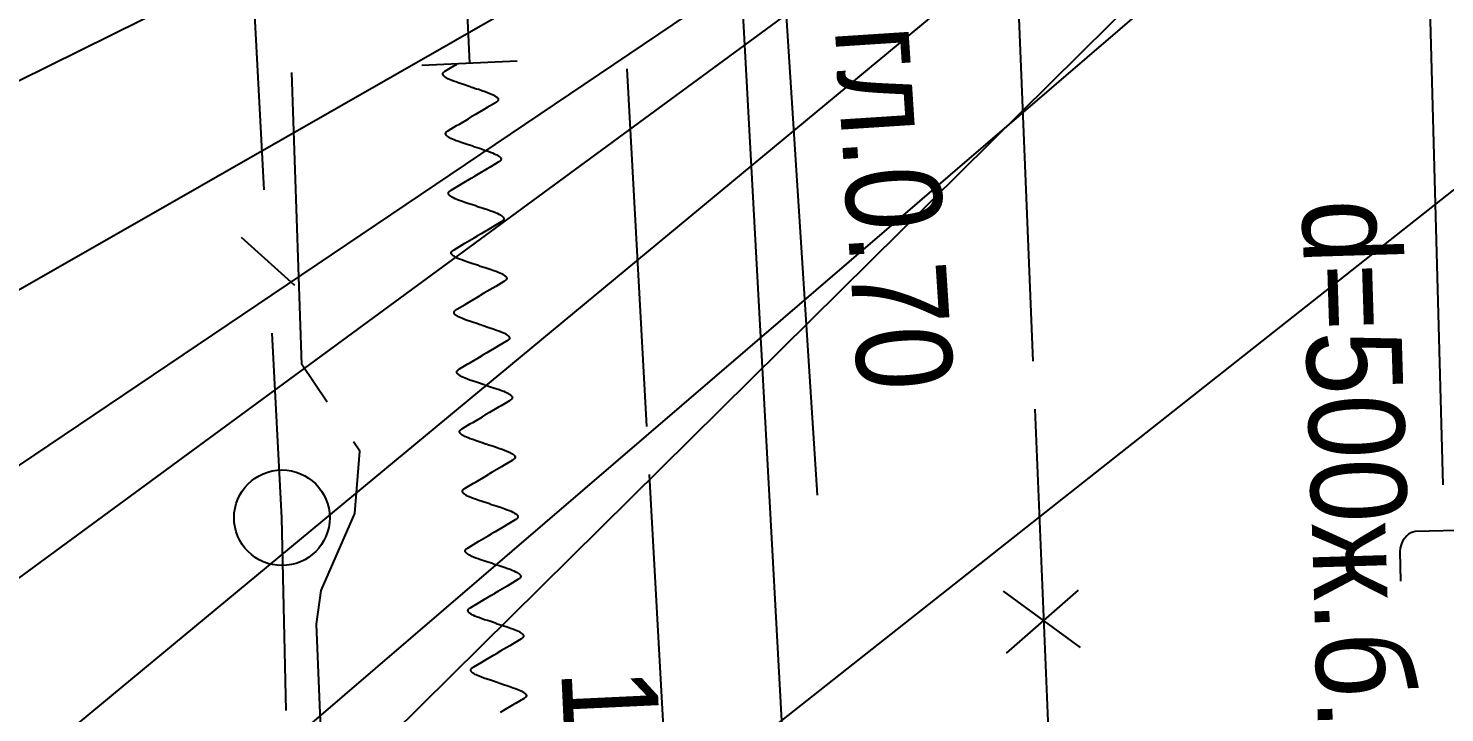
# Model space of a CAD drawing. Header units: metres. Extents: x -3947 to -3704, y 4976 to 6609.
# Drawn here: x -3897.66 to -3882.86, y 6439.3 to 6446.45 of the extents above; entities that cross this region are included whole.
import ezdxf
from ezdxf.enums import TextEntityAlignment as Align

# ---------------------------------------------------------------- set-up
doc = ezdxf.new("R2010")
doc.units = ezdxf.units.M
doc.header["$MEASUREMENT"] = 0
for name, color, linetype, lineweight in [('Водопровод', 7, 'Continuous', 25), ('Водосток', 7, 'Continuous', 25), ('Газопровод', 7, 'Continuous', 25), ('Кабели', 7, 'Continuous', 25), ('Кабель защиты', 7, 'Continuous', 25), ('Кабель связи', 7, 'Continuous', 25), ('Кабель электрический', 7, 'Continuous', 25)]:
    doc.layers.add(name, color=color, linetype=linetype, lineweight=lineweight)
doc.styles.add('Style-RUSSIAN_1251', font='RUSSIAN_1251.shx')
doc.styles.add('Style-RUSSIAN_1251 I 0.00000', font='RUSSIAN_1251.shx')

msp = doc.modelspace()

# ---------------------------------------------------------------- linework, layer by layer
at = {"layer": 'Водопровод', "linetype": 'Continuous'}
msp.add_line((-3890.864, 6458.864), (-3889.323, 6430.656), dxfattribs=at)
at = {"layer": 'Водосток', "linetype": 'Continuous'}
msp.add_line((-3883.351, 6459.306), (-3882.879, 6441.679), dxfattribs=at)
at = {"layer": 'Водосток', "linetype": 'Continuous', "flags": 128}
msp.add_lwpolyline([(-3882.392, 6440.702), (-3882.399, 6440.98), (-3882.402, 6441.018), (-3882.41, 6441.048), (-3882.423, 6441.089), (-3882.442, 6441.125), (-3882.463, 6441.152), (-3882.494, 6441.177), (-3882.526, 6441.196), (-3882.554, 6441.203), (-3882.582, 6441.206), (-3883.167, 6441.191), (-3883.192, 6441.186), (-3883.212, 6441.178), (-3883.237, 6441.164), (-3883.255, 6441.147), (-3883.277, 6441.124), (-3883.297, 6441.098), (-3883.31, 6441.065), (-3883.325, 6441.019), (-3883.328, 6440.982), (-3883.32, 6440.673)], dxfattribs=at)
at = {"layer": 'Газопровод', "linetype": 'Continuous', "flags": 128}
for points in [[(-3877.4, 6455.98), (-3898.094, 6445.742), (-3906.579, 6445.482)], [(-3877.57, 6455.405), (-3897.792, 6438.653), (-3906.278, 6438.405)], [(-3877.28, 6455.48), (-3897.629, 6435.343), (-3905.533, 6435.113)], [(-3877.86, 6455.33), (-3898.44, 6440.212), (-3906.387, 6439.98)], [(-3879.891, 6453.938), (-3898.529, 6443.28), (-3906.351, 6443.28)], [(-3879.891, 6453.938), (-3898.383, 6441.468), (-3906.291, 6441.468)], [(-3879.689, 6447.198), (-3897.076, 6433.462), (-3904.898, 6433.462)]]:
    msp.add_lwpolyline(points, dxfattribs=at)
at = {"layer": 'Кабели', "linetype": 'Continuous'}
for p, q in [((-3887.31, 6446.561), (-3887.163, 6442.972)), ((-3887.143, 6442.472), (-3886.995, 6438.884)), ((-3886.664, 6439.98), (-3887.472, 6440.57)), ((-3886.691, 6440.58), (-3887.443, 6439.92))]:
    msp.add_line(p, q, dxfattribs=at)
at = {"layer": 'Кабель защиты', "linetype": 'Continuous'}
msp.add_line((-3893.552, 6446.068), (-3892.554, 6446.114), dxfattribs=at)
at = {"layer": 'Кабель защиты', "linetype": 'Continuous', "flags": 128}
for points in [[(-3893.226, 6449.784), (-3893.053, 6446.091)], [(-3893.041, 6445.842), (-3893.056, 6445.847), (-3893.105, 6445.862), (-3893.127, 6445.869), (-3893.159, 6445.88), (-3893.195, 6445.893), (-3893.22, 6445.902), (-3893.243, 6445.911), (-3893.261, 6445.918), (-3893.278, 6445.926), (-3893.288, 6445.932), (-3893.297, 6445.936), (-3893.304, 6445.941), (-3893.307, 6445.943), (-3893.31, 6445.945), (-3893.315, 6445.949), (-3893.318, 6445.952), (-3893.321, 6445.954), (-3893.323, 6445.957), (-3893.325, 6445.96), (-3893.327, 6445.963), (-3893.329, 6445.965), (-3893.329, 6445.966), (-3893.33, 6445.968), (-3893.331, 6445.969), (-3893.331, 6445.971), (-3893.331, 6445.973), (-3893.332, 6445.975), (-3893.332, 6445.977), (-3893.332, 6445.977), (-3893.332, 6445.979), (-3893.331, 6445.98), (-3893.331, 6445.981), (-3893.331, 6445.982), (-3893.33, 6445.983), (-3893.33, 6445.985), (-3893.329, 6445.987), (-3893.328, 6445.988), (-3893.327, 6445.989), (-3893.326, 6445.99), (-3893.325, 6445.992), (-3893.324, 6445.993), (-3893.323, 6445.994), (-3893.321, 6445.996), (-3893.319, 6445.998), (-3893.316, 6446), (-3893.312, 6446.002), (-3893.309, 6446.005), (-3893.302, 6446.009), (-3893.216, 6446.06), (-3893.188, 6446.077), (-3893.173, 6446.085)], [(-3893.041, 6445.842), (-3893.027, 6445.838), (-3892.978, 6445.822), (-3892.956, 6445.816), (-3892.924, 6445.805), (-3892.887, 6445.792), (-3892.863, 6445.783), (-3892.839, 6445.774), (-3892.822, 6445.767), (-3892.805, 6445.759), (-3892.795, 6445.753), (-3892.786, 6445.748), (-3892.779, 6445.744), (-3892.776, 6445.742), (-3892.773, 6445.739), (-3892.768, 6445.735), (-3892.764, 6445.733), (-3892.762, 6445.73), (-3892.76, 6445.728), (-3892.758, 6445.725), (-3892.755, 6445.722), (-3892.754, 6445.72), (-3892.753, 6445.719), (-3892.753, 6445.717), (-3892.752, 6445.715), (-3892.752, 6445.714), (-3892.751, 6445.712), (-3892.751, 6445.71), (-3892.751, 6445.708), (-3892.751, 6445.708), (-3892.751, 6445.706), (-3892.751, 6445.705), (-3892.752, 6445.704), (-3892.752, 6445.703), (-3892.753, 6445.701), (-3892.753, 6445.7), (-3892.754, 6445.698), (-3892.755, 6445.697), (-3892.756, 6445.696), (-3892.757, 6445.695), (-3892.758, 6445.693), (-3892.759, 6445.692), (-3892.76, 6445.691), (-3892.762, 6445.689), (-3892.764, 6445.687), (-3892.767, 6445.685), (-3892.77, 6445.682), (-3892.774, 6445.68), (-3892.781, 6445.676), (-3892.866, 6445.625), (-3892.895, 6445.608), (-3892.99, 6445.553), (-3893.027, 6445.531)], [(-3893.012, 6445.219), (-3893.027, 6445.224), (-3893.075, 6445.239), (-3893.097, 6445.246), (-3893.13, 6445.257), (-3893.166, 6445.269), (-3893.191, 6445.278), (-3893.214, 6445.287), (-3893.231, 6445.295), (-3893.248, 6445.303), (-3893.259, 6445.308), (-3893.267, 6445.313), (-3893.275, 6445.318), (-3893.278, 6445.32), (-3893.281, 6445.322), (-3893.286, 6445.326), (-3893.289, 6445.329), (-3893.291, 6445.331), (-3893.294, 6445.334), (-3893.296, 6445.336), (-3893.298, 6445.339), (-3893.299, 6445.342), (-3893.3, 6445.343), (-3893.301, 6445.345), (-3893.301, 6445.346), (-3893.302, 6445.347), (-3893.302, 6445.349), (-3893.302, 6445.351), (-3893.302, 6445.353), (-3893.302, 6445.354), (-3893.302, 6445.355), (-3893.302, 6445.356), (-3893.302, 6445.357), (-3893.301, 6445.359), (-3893.301, 6445.36), (-3893.3, 6445.362), (-3893.299, 6445.364), (-3893.298, 6445.365), (-3893.298, 6445.366), (-3893.297, 6445.367), (-3893.296, 6445.368), (-3893.295, 6445.37), (-3893.294, 6445.371), (-3893.291, 6445.373), (-3893.29, 6445.374), (-3893.287, 6445.377), (-3893.283, 6445.379), (-3893.279, 6445.381), (-3893.272, 6445.386), (-3893.187, 6445.437), (-3893.158, 6445.453), (-3893.064, 6445.509), (-3893.027, 6445.531)], [(-3893.012, 6445.219), (-3892.998, 6445.215), (-3892.949, 6445.199), (-3892.927, 6445.192), (-3892.894, 6445.181), (-3892.858, 6445.169), (-3892.834, 6445.16), (-3892.81, 6445.151), (-3892.793, 6445.143), (-3892.776, 6445.135), (-3892.765, 6445.13), (-3892.757, 6445.125), (-3892.75, 6445.12), (-3892.746, 6445.118), (-3892.743, 6445.116), (-3892.738, 6445.112), (-3892.735, 6445.109), (-3892.733, 6445.107), (-3892.73, 6445.105), (-3892.728, 6445.102), (-3892.726, 6445.099), (-3892.725, 6445.097), (-3892.724, 6445.095), (-3892.723, 6445.094), (-3892.723, 6445.092), (-3892.722, 6445.091), (-3892.722, 6445.089), (-3892.722, 6445.087), (-3892.722, 6445.085), (-3892.722, 6445.084), (-3892.722, 6445.083), (-3892.722, 6445.082), (-3892.722, 6445.081), (-3892.723, 6445.08), (-3892.723, 6445.078), (-3892.724, 6445.077), (-3892.725, 6445.075), (-3892.726, 6445.073), (-3892.726, 6445.072), (-3892.727, 6445.071), (-3892.728, 6445.07), (-3892.729, 6445.069), (-3892.73, 6445.068), (-3892.733, 6445.065), (-3892.735, 6445.064), (-3892.737, 6445.062), (-3892.741, 6445.059), (-3892.745, 6445.057), (-3892.752, 6445.053), (-3892.837, 6445.001), (-3892.866, 6444.985), (-3892.96, 6444.929), (-3892.997, 6444.907)], [(-3892.983, 6444.596), (-3892.997, 6444.6), (-3893.046, 6444.616), (-3893.068, 6444.623), (-3893.101, 6444.633), (-3893.137, 6444.646), (-3893.161, 6444.655), (-3893.185, 6444.664), (-3893.202, 6444.671), (-3893.219, 6444.68), (-3893.229, 6444.685), (-3893.238, 6444.69), (-3893.245, 6444.694), (-3893.248, 6444.697), (-3893.251, 6444.699), (-3893.257, 6444.703), (-3893.26, 6444.706), (-3893.262, 6444.708), (-3893.264, 6444.71), (-3893.267, 6444.713), (-3893.269, 6444.716), (-3893.27, 6444.718), (-3893.271, 6444.72), (-3893.271, 6444.721), (-3893.272, 6444.723), (-3893.272, 6444.724), (-3893.273, 6444.726), (-3893.273, 6444.728), (-3893.273, 6444.73), (-3893.273, 6444.731), (-3893.273, 6444.732), (-3893.273, 6444.733), (-3893.272, 6444.734), (-3893.272, 6444.735), (-3893.272, 6444.737), (-3893.271, 6444.738), (-3893.27, 6444.74), (-3893.269, 6444.742), (-3893.268, 6444.742), (-3893.268, 6444.744), (-3893.266, 6444.745), (-3893.265, 6444.746), (-3893.264, 6444.747), (-3893.262, 6444.75), (-3893.26, 6444.751), (-3893.258, 6444.753), (-3893.254, 6444.756), (-3893.25, 6444.758), (-3893.243, 6444.762), (-3893.158, 6444.813), (-3893.129, 6444.83), (-3893.034, 6444.886), (-3892.997, 6444.907)], [(-3892.983, 6444.596), (-3892.968, 6444.591), (-3892.919, 6444.576), (-3892.898, 6444.569), (-3892.865, 6444.558), (-3892.829, 6444.546), (-3892.804, 6444.537), (-3892.781, 6444.527), (-3892.764, 6444.52), (-3892.747, 6444.512), (-3892.736, 6444.507), (-3892.728, 6444.502), (-3892.72, 6444.497), (-3892.717, 6444.495), (-3892.714, 6444.493), (-3892.709, 6444.489), (-3892.706, 6444.486), (-3892.703, 6444.484), (-3892.701, 6444.481), (-3892.699, 6444.479), (-3892.697, 6444.476), (-3892.695, 6444.473), (-3892.695, 6444.472), (-3892.694, 6444.47), (-3892.694, 6444.469), (-3892.693, 6444.468), (-3892.693, 6444.465), (-3892.692, 6444.464), (-3892.692, 6444.462), (-3892.692, 6444.461), (-3892.693, 6444.46), (-3892.693, 6444.459), (-3892.693, 6444.457), (-3892.693, 6444.456), (-3892.694, 6444.455), (-3892.695, 6444.453), (-3892.696, 6444.451), (-3892.696, 6444.45), (-3892.697, 6444.449), (-3892.698, 6444.448), (-3892.699, 6444.447), (-3892.7, 6444.445), (-3892.701, 6444.444), (-3892.703, 6444.442), (-3892.705, 6444.441), (-3892.708, 6444.438), (-3892.712, 6444.436), (-3892.715, 6444.433), (-3892.722, 6444.429), (-3892.808, 6444.378), (-3892.836, 6444.362), (-3892.931, 6444.306), (-3892.968, 6444.284)], [(-3892.953, 6443.972), (-3892.968, 6443.977), (-3893.017, 6443.992), (-3893.039, 6443.999), (-3893.071, 6444.01), (-3893.107, 6444.023), (-3893.132, 6444.032), (-3893.155, 6444.041), (-3893.173, 6444.048), (-3893.19, 6444.056), (-3893.2, 6444.062), (-3893.209, 6444.067), (-3893.216, 6444.071), (-3893.219, 6444.073), (-3893.222, 6444.075), (-3893.227, 6444.08), (-3893.23, 6444.082), (-3893.233, 6444.085), (-3893.235, 6444.087), (-3893.237, 6444.09), (-3893.239, 6444.093), (-3893.241, 6444.095), (-3893.241, 6444.096), (-3893.242, 6444.098), (-3893.243, 6444.099), (-3893.243, 6444.101), (-3893.243, 6444.103), (-3893.244, 6444.105), (-3893.244, 6444.107), (-3893.244, 6444.107), (-3893.244, 6444.109), (-3893.243, 6444.11), (-3893.243, 6444.111), (-3893.243, 6444.112), (-3893.242, 6444.113), (-3893.242, 6444.115), (-3893.241, 6444.117), (-3893.24, 6444.118), (-3893.239, 6444.119), (-3893.238, 6444.12), (-3893.237, 6444.122), (-3893.236, 6444.123), (-3893.235, 6444.124), (-3893.233, 6444.126), (-3893.231, 6444.128), (-3893.228, 6444.13), (-3893.224, 6444.133), (-3893.221, 6444.135), (-3893.214, 6444.139), (-3893.128, 6444.19), (-3893.1, 6444.207), (-3893.005, 6444.262), (-3892.968, 6444.284)], [(-3892.953, 6443.972), (-3892.939, 6443.968), (-3892.89, 6443.953), (-3892.868, 6443.946), (-3892.836, 6443.935), (-3892.799, 6443.922), (-3892.775, 6443.913), (-3892.751, 6443.904), (-3892.734, 6443.897), (-3892.717, 6443.889), (-3892.707, 6443.883), (-3892.698, 6443.878), (-3892.691, 6443.874), (-3892.688, 6443.872), (-3892.685, 6443.87), (-3892.68, 6443.865), (-3892.676, 6443.863), (-3892.674, 6443.86), (-3892.672, 6443.858), (-3892.67, 6443.855), (-3892.667, 6443.852), (-3892.666, 6443.85), (-3892.665, 6443.849), (-3892.665, 6443.847), (-3892.664, 6443.846), (-3892.664, 6443.844), (-3892.663, 6443.842), (-3892.663, 6443.84), (-3892.663, 6443.838), (-3892.663, 6443.838), (-3892.663, 6443.836), (-3892.663, 6443.835), (-3892.664, 6443.834), (-3892.664, 6443.833), (-3892.665, 6443.832), (-3892.665, 6443.83), (-3892.666, 6443.828), (-3892.667, 6443.827), (-3892.668, 6443.826), (-3892.669, 6443.825), (-3892.67, 6443.823), (-3892.671, 6443.822), (-3892.672, 6443.821), (-3892.674, 6443.819), (-3892.676, 6443.817), (-3892.679, 6443.815), (-3892.682, 6443.812), (-3892.686, 6443.81), (-3892.693, 6443.806), (-3892.778, 6443.755), (-3892.807, 6443.738), (-3892.902, 6443.683), (-3892.939, 6443.661)], [(-3892.924, 6443.349), (-3892.939, 6443.354), (-3892.987, 6443.369), (-3893.009, 6443.376), (-3893.042, 6443.387), (-3893.078, 6443.399), (-3893.103, 6443.408), (-3893.126, 6443.418), (-3893.143, 6443.425), (-3893.16, 6443.433), (-3893.171, 6443.438), (-3893.179, 6443.443), (-3893.187, 6443.448), (-3893.19, 6443.45), (-3893.193, 6443.452), (-3893.198, 6443.456), (-3893.201, 6443.459), (-3893.203, 6443.461), (-3893.206, 6443.464), (-3893.208, 6443.466), (-3893.21, 6443.469), (-3893.211, 6443.472), (-3893.212, 6443.473), (-3893.213, 6443.475), (-3893.213, 6443.476), (-3893.214, 6443.477), (-3893.214, 6443.48), (-3893.214, 6443.481), (-3893.214, 6443.483), (-3893.214, 6443.484), (-3893.214, 6443.485), (-3893.214, 6443.486), (-3893.214, 6443.487), (-3893.213, 6443.489), (-3893.213, 6443.49), (-3893.212, 6443.492), (-3893.211, 6443.494), (-3893.21, 6443.495), (-3893.21, 6443.496), (-3893.209, 6443.497), (-3893.208, 6443.498), (-3893.207, 6443.5), (-3893.206, 6443.501), (-3893.203, 6443.503), (-3893.202, 6443.504), (-3893.199, 6443.507), (-3893.195, 6443.509), (-3893.191, 6443.512), (-3893.184, 6443.516), (-3893.099, 6443.567), (-3893.07, 6443.583), (-3892.976, 6443.639), (-3892.939, 6443.661)], [(-3892.924, 6443.349), (-3892.91, 6443.345), (-3892.861, 6443.329), (-3892.839, 6443.322), (-3892.806, 6443.312), (-3892.77, 6443.299), (-3892.746, 6443.29), (-3892.722, 6443.281), (-3892.705, 6443.274), (-3892.688, 6443.265), (-3892.677, 6443.26), (-3892.669, 6443.255), (-3892.662, 6443.25), (-3892.658, 6443.248), (-3892.655, 6443.246), (-3892.65, 6443.242), (-3892.647, 6443.239), (-3892.645, 6443.237), (-3892.642, 6443.235), (-3892.64, 6443.232), (-3892.638, 6443.229), (-3892.637, 6443.227), (-3892.636, 6443.225), (-3892.635, 6443.224), (-3892.635, 6443.222), (-3892.634, 6443.221), (-3892.634, 6443.219), (-3892.634, 6443.217), (-3892.634, 6443.215), (-3892.634, 6443.214), (-3892.634, 6443.213), (-3892.634, 6443.212), (-3892.634, 6443.211), (-3892.635, 6443.21), (-3892.635, 6443.208), (-3892.636, 6443.207), (-3892.637, 6443.205), (-3892.638, 6443.203), (-3892.638, 6443.203), (-3892.639, 6443.201), (-3892.64, 6443.2), (-3892.641, 6443.199), (-3892.642, 6443.198), (-3892.645, 6443.195), (-3892.647, 6443.194), (-3892.649, 6443.192), (-3892.653, 6443.189), (-3892.657, 6443.187), (-3892.664, 6443.183), (-3892.749, 6443.132), (-3892.778, 6443.115), (-3892.872, 6443.059), (-3892.909, 6443.038)], [(-3892.895, 6442.726), (-3892.909, 6442.73), (-3892.958, 6442.746), (-3892.98, 6442.753), (-3893.013, 6442.764), (-3893.049, 6442.776), (-3893.073, 6442.785), (-3893.097, 6442.794), (-3893.114, 6442.802), (-3893.131, 6442.81), (-3893.141, 6442.815), (-3893.15, 6442.82), (-3893.157, 6442.825), (-3893.16, 6442.827), (-3893.163, 6442.829), (-3893.169, 6442.833), (-3893.172, 6442.836), (-3893.174, 6442.838), (-3893.176, 6442.84), (-3893.179, 6442.843), (-3893.181, 6442.846), (-3893.182, 6442.848), (-3893.183, 6442.85), (-3893.183, 6442.851), (-3893.184, 6442.853), (-3893.184, 6442.854), (-3893.185, 6442.856), (-3893.185, 6442.858), (-3893.185, 6442.86), (-3893.185, 6442.861), (-3893.185, 6442.862), (-3893.185, 6442.863), (-3893.184, 6442.864), (-3893.184, 6442.865), (-3893.184, 6442.867), (-3893.183, 6442.868), (-3893.182, 6442.87), (-3893.181, 6442.872), (-3893.18, 6442.873), (-3893.18, 6442.874), (-3893.178, 6442.875), (-3893.177, 6442.876), (-3893.176, 6442.877), (-3893.174, 6442.88), (-3893.172, 6442.881), (-3893.17, 6442.883), (-3893.166, 6442.886), (-3893.162, 6442.888), (-3893.155, 6442.892), (-3893.07, 6442.944), (-3893.041, 6442.96), (-3892.946, 6443.016), (-3892.909, 6443.038)], [(-3892.895, 6442.726), (-3892.88, 6442.721), (-3892.831, 6442.706), (-3892.81, 6442.699), (-3892.777, 6442.688), (-3892.741, 6442.676), (-3892.716, 6442.667), (-3892.693, 6442.658), (-3892.676, 6442.65), (-3892.659, 6442.642), (-3892.648, 6442.637), (-3892.64, 6442.632), (-3892.632, 6442.627), (-3892.629, 6442.625), (-3892.626, 6442.623), (-3892.621, 6442.619), (-3892.618, 6442.616), (-3892.615, 6442.614), (-3892.613, 6442.611), (-3892.611, 6442.609), (-3892.609, 6442.606), (-3892.607, 6442.603), (-3892.607, 6442.602), (-3892.606, 6442.6), (-3892.606, 6442.599), (-3892.605, 6442.598), (-3892.605, 6442.596), (-3892.604, 6442.594), (-3892.604, 6442.592), (-3892.604, 6442.591), (-3892.605, 6442.59), (-3892.605, 6442.589), (-3892.605, 6442.588), (-3892.605, 6442.586), (-3892.606, 6442.585), (-3892.607, 6442.583), (-3892.608, 6442.581), (-3892.608, 6442.58), (-3892.609, 6442.579), (-3892.61, 6442.578), (-3892.611, 6442.577), (-3892.612, 6442.575), (-3892.613, 6442.574), (-3892.615, 6442.572), (-3892.617, 6442.571), (-3892.62, 6442.568), (-3892.624, 6442.566), (-3892.627, 6442.564), (-3892.634, 6442.559), (-3892.72, 6442.508), (-3892.748, 6442.492), (-3892.843, 6442.436), (-3892.88, 6442.414)], [(-3892.865, 6442.103), (-3892.88, 6442.107), (-3892.929, 6442.123), (-3892.951, 6442.129), (-3892.983, 6442.14), (-3893.019, 6442.153), (-3893.044, 6442.162), (-3893.067, 6442.171), (-3893.085, 6442.178), (-3893.102, 6442.186), (-3893.112, 6442.192), (-3893.121, 6442.197), (-3893.128, 6442.201), (-3893.131, 6442.203), (-3893.134, 6442.206), (-3893.139, 6442.21), (-3893.142, 6442.212), (-3893.145, 6442.215), (-3893.147, 6442.217), (-3893.149, 6442.22), (-3893.151, 6442.223), (-3893.153, 6442.225), (-3893.153, 6442.226), (-3893.154, 6442.228), (-3893.155, 6442.23), (-3893.155, 6442.231), (-3893.155, 6442.233), (-3893.156, 6442.235), (-3893.156, 6442.237), (-3893.156, 6442.237), (-3893.156, 6442.239), (-3893.155, 6442.24), (-3893.155, 6442.241), (-3893.155, 6442.242), (-3893.154, 6442.244), (-3893.154, 6442.245), (-3893.153, 6442.247), (-3893.152, 6442.248), (-3893.151, 6442.249), (-3893.15, 6442.25), (-3893.149, 6442.252), (-3893.148, 6442.253), (-3893.147, 6442.254), (-3893.145, 6442.256), (-3893.143, 6442.258), (-3893.14, 6442.26), (-3893.136, 6442.263), (-3893.133, 6442.265), (-3893.126, 6442.269), (-3893.04, 6442.32), (-3893.012, 6442.337), (-3892.917, 6442.392), (-3892.88, 6442.414)], [(-3892.865, 6442.103), (-3892.851, 6442.098), (-3892.802, 6442.083), (-3892.78, 6442.076), (-3892.748, 6442.065), (-3892.711, 6442.052), (-3892.687, 6442.043), (-3892.663, 6442.034), (-3892.646, 6442.027), (-3892.629, 6442.019), (-3892.619, 6442.013), (-3892.61, 6442.009), (-3892.603, 6442.004), (-3892.6, 6442.002), (-3892.597, 6442), (-3892.592, 6441.996), (-3892.588, 6441.993), (-3892.586, 6441.991), (-3892.584, 6441.988), (-3892.582, 6441.985), (-3892.579, 6441.982), (-3892.578, 6441.98), (-3892.577, 6441.979), (-3892.577, 6441.977), (-3892.576, 6441.976), (-3892.576, 6441.974), (-3892.575, 6441.972), (-3892.575, 6441.97), (-3892.575, 6441.968), (-3892.575, 6441.968), (-3892.575, 6441.966), (-3892.575, 6441.965), (-3892.576, 6441.964), (-3892.576, 6441.963), (-3892.577, 6441.962), (-3892.577, 6441.96), (-3892.578, 6441.958), (-3892.579, 6441.957), (-3892.58, 6441.956), (-3892.581, 6441.955), (-3892.582, 6441.953), (-3892.583, 6441.952), (-3892.584, 6441.951), (-3892.586, 6441.949), (-3892.588, 6441.947), (-3892.591, 6441.945), (-3892.594, 6441.942), (-3892.598, 6441.94), (-3892.605, 6441.936), (-3892.69, 6441.885), (-3892.719, 6441.868), (-3892.814, 6441.813), (-3892.851, 6441.791)], [(-3892.836, 6441.479), (-3892.851, 6441.484), (-3892.899, 6441.499), (-3892.921, 6441.506), (-3892.954, 6441.517), (-3892.99, 6441.529), (-3893.015, 6441.538), (-3893.038, 6441.548), (-3893.055, 6441.555), (-3893.072, 6441.563), (-3893.083, 6441.568), (-3893.091, 6441.573), (-3893.099, 6441.578), (-3893.102, 6441.58), (-3893.105, 6441.582), (-3893.11, 6441.586), (-3893.113, 6441.589), (-3893.115, 6441.591), (-3893.118, 6441.594), (-3893.12, 6441.596), (-3893.122, 6441.6), (-3893.123, 6441.602), (-3893.124, 6441.603), (-3893.125, 6441.605), (-3893.125, 6441.606), (-3893.126, 6441.608), (-3893.126, 6441.61), (-3893.126, 6441.611), (-3893.126, 6441.613), (-3893.126, 6441.614), (-3893.126, 6441.615), (-3893.126, 6441.616), (-3893.126, 6441.618), (-3893.125, 6441.619), (-3893.125, 6441.62), (-3893.124, 6441.622), (-3893.123, 6441.624), (-3893.122, 6441.625), (-3893.122, 6441.626), (-3893.121, 6441.627), (-3893.12, 6441.629), (-3893.119, 6441.63), (-3893.118, 6441.631), (-3893.115, 6441.633), (-3893.114, 6441.634), (-3893.111, 6441.637), (-3893.107, 6441.639), (-3893.103, 6441.642), (-3893.096, 6441.646), (-3893.011, 6441.697), (-3892.982, 6441.713), (-3892.888, 6441.769), (-3892.851, 6441.791)], [(-3892.836, 6441.479), (-3892.822, 6441.475), (-3892.773, 6441.459), (-3892.751, 6441.452), (-3892.718, 6441.442), (-3892.682, 6441.429), (-3892.658, 6441.42), (-3892.634, 6441.411), (-3892.617, 6441.404), (-3892.6, 6441.395), (-3892.589, 6441.39), (-3892.581, 6441.385), (-3892.574, 6441.381), (-3892.57, 6441.379), (-3892.567, 6441.376), (-3892.562, 6441.372), (-3892.559, 6441.369), (-3892.557, 6441.367), (-3892.554, 6441.365), (-3892.552, 6441.362), (-3892.55, 6441.359), (-3892.549, 6441.357), (-3892.548, 6441.355), (-3892.547, 6441.354), (-3892.547, 6441.352), (-3892.546, 6441.351), (-3892.546, 6441.349), (-3892.546, 6441.347), (-3892.546, 6441.345), (-3892.546, 6441.344), (-3892.546, 6441.343), (-3892.546, 6441.342), (-3892.546, 6441.341), (-3892.547, 6441.34), (-3892.547, 6441.338), (-3892.548, 6441.337), (-3892.549, 6441.335), (-3892.55, 6441.334), (-3892.55, 6441.333), (-3892.551, 6441.331), (-3892.552, 6441.33), (-3892.553, 6441.329), (-3892.554, 6441.328), (-3892.557, 6441.326), (-3892.559, 6441.324), (-3892.561, 6441.322), (-3892.565, 6441.319), (-3892.569, 6441.317), (-3892.576, 6441.313), (-3892.661, 6441.262), (-3892.69, 6441.245), (-3892.784, 6441.189), (-3892.821, 6441.168)], [(-3892.807, 6440.856), (-3892.821, 6440.861), (-3892.87, 6440.876), (-3892.892, 6440.883), (-3892.925, 6440.894), (-3892.961, 6440.906), (-3892.985, 6440.915), (-3893.009, 6440.924), (-3893.026, 6440.932), (-3893.043, 6440.94), (-3893.053, 6440.945), (-3893.062, 6440.95), (-3893.069, 6440.955), (-3893.072, 6440.957), (-3893.075, 6440.959), (-3893.081, 6440.963), (-3893.084, 6440.966), (-3893.086, 6440.968), (-3893.088, 6440.971), (-3893.091, 6440.973), (-3893.093, 6440.976), (-3893.094, 6440.978), (-3893.095, 6440.98), (-3893.095, 6440.981), (-3893.096, 6440.983), (-3893.096, 6440.984), (-3893.097, 6440.986), (-3893.097, 6440.988), (-3893.097, 6440.99), (-3893.097, 6440.991), (-3893.097, 6440.992), (-3893.097, 6440.993), (-3893.096, 6440.994), (-3893.096, 6440.995), (-3893.096, 6440.997), (-3893.095, 6440.998), (-3893.094, 6441), (-3893.093, 6441.002), (-3893.092, 6441.003), (-3893.092, 6441.004), (-3893.09, 6441.005), (-3893.089, 6441.006), (-3893.088, 6441.007), (-3893.086, 6441.01), (-3893.084, 6441.011), (-3893.082, 6441.013), (-3893.078, 6441.016), (-3893.074, 6441.018), (-3893.067, 6441.023), (-3892.982, 6441.074), (-3892.953, 6441.09), (-3892.858, 6441.146), (-3892.821, 6441.168)], [(-3892.807, 6440.856), (-3892.792, 6440.851), (-3892.743, 6440.836), (-3892.722, 6440.829), (-3892.689, 6440.818), (-3892.653, 6440.806), (-3892.628, 6440.797), (-3892.605, 6440.788), (-3892.588, 6440.78), (-3892.571, 6440.772), (-3892.56, 6440.767), (-3892.552, 6440.762), (-3892.544, 6440.757), (-3892.541, 6440.755), (-3892.538, 6440.753), (-3892.533, 6440.749), (-3892.53, 6440.746), (-3892.527, 6440.744), (-3892.525, 6440.741), (-3892.523, 6440.739), (-3892.521, 6440.736), (-3892.519, 6440.733), (-3892.519, 6440.732), (-3892.518, 6440.731), (-3892.518, 6440.729), (-3892.517, 6440.728), (-3892.517, 6440.726), (-3892.516, 6440.724), (-3892.516, 6440.722), (-3892.516, 6440.721), (-3892.517, 6440.72), (-3892.517, 6440.719), (-3892.517, 6440.718), (-3892.517, 6440.716), (-3892.518, 6440.715), (-3892.519, 6440.713), (-3892.52, 6440.712), (-3892.52, 6440.71), (-3892.521, 6440.709), (-3892.522, 6440.708), (-3892.523, 6440.707), (-3892.524, 6440.706), (-3892.525, 6440.705), (-3892.527, 6440.702), (-3892.529, 6440.701), (-3892.532, 6440.699), (-3892.536, 6440.696), (-3892.539, 6440.694), (-3892.546, 6440.689), (-3892.632, 6440.638), (-3892.66, 6440.622), (-3892.755, 6440.566), (-3892.792, 6440.544)], [(-3892.777, 6440.233), (-3892.792, 6440.237), (-3892.841, 6440.253), (-3892.863, 6440.26), (-3892.895, 6440.27), (-3892.931, 6440.283), (-3892.956, 6440.292), (-3892.979, 6440.301), (-3892.997, 6440.308), (-3893.014, 6440.316), (-3893.024, 6440.322), (-3893.033, 6440.327), (-3893.04, 6440.331), (-3893.043, 6440.333), (-3893.046, 6440.336), (-3893.051, 6440.34), (-3893.054, 6440.342), (-3893.057, 6440.345), (-3893.059, 6440.347), (-3893.061, 6440.35), (-3893.063, 6440.353), (-3893.065, 6440.355), (-3893.065, 6440.357), (-3893.066, 6440.358), (-3893.067, 6440.36), (-3893.067, 6440.361), (-3893.067, 6440.363), (-3893.068, 6440.365), (-3893.068, 6440.367), (-3893.068, 6440.368), (-3893.068, 6440.369), (-3893.067, 6440.37), (-3893.067, 6440.371), (-3893.067, 6440.372), (-3893.066, 6440.374), (-3893.066, 6440.375), (-3893.065, 6440.377), (-3893.064, 6440.378), (-3893.063, 6440.379), (-3893.062, 6440.381), (-3893.061, 6440.382), (-3893.06, 6440.383), (-3893.059, 6440.384), (-3893.057, 6440.386), (-3893.055, 6440.388), (-3893.052, 6440.39), (-3893.048, 6440.393), (-3893.045, 6440.395), (-3893.038, 6440.399), (-3892.952, 6440.45), (-3892.924, 6440.467), (-3892.829, 6440.523), (-3892.792, 6440.544)], [(-3892.777, 6440.233), (-3892.763, 6440.228), (-3892.714, 6440.213), (-3892.692, 6440.206), (-3892.66, 6440.195), (-3892.623, 6440.183), (-3892.599, 6440.174), (-3892.575, 6440.164), (-3892.558, 6440.157), (-3892.541, 6440.149), (-3892.531, 6440.143), (-3892.522, 6440.139), (-3892.515, 6440.134), (-3892.512, 6440.132), (-3892.509, 6440.13), (-3892.504, 6440.126), (-3892.5, 6440.123), (-3892.498, 6440.121), (-3892.496, 6440.118), (-3892.494, 6440.116), (-3892.491, 6440.112), (-3892.49, 6440.11), (-3892.489, 6440.109), (-3892.489, 6440.107), (-3892.488, 6440.106), (-3892.488, 6440.104), (-3892.487, 6440.102), (-3892.487, 6440.1), (-3892.487, 6440.098), (-3892.487, 6440.098), (-3892.487, 6440.097), (-3892.487, 6440.095), (-3892.488, 6440.094), (-3892.488, 6440.093), (-3892.489, 6440.092), (-3892.489, 6440.09), (-3892.49, 6440.088), (-3892.491, 6440.087), (-3892.492, 6440.086), (-3892.493, 6440.085), (-3892.494, 6440.083), (-3892.495, 6440.082), (-3892.496, 6440.081), (-3892.498, 6440.079), (-3892.5, 6440.077), (-3892.503, 6440.075), (-3892.506, 6440.073), (-3892.51, 6440.07), (-3892.517, 6440.066), (-3892.602, 6440.015), (-3892.631, 6439.998), (-3892.726, 6439.943), (-3892.763, 6439.921)], [(-3892.748, 6439.609), (-3892.763, 6439.614), (-3892.811, 6439.629), (-3892.833, 6439.636), (-3892.866, 6439.647), (-3892.902, 6439.659), (-3892.927, 6439.668), (-3892.95, 6439.678), (-3892.967, 6439.685), (-3892.984, 6439.693), (-3892.995, 6439.698), (-3893.003, 6439.703), (-3893.011, 6439.708), (-3893.014, 6439.71), (-3893.017, 6439.712), (-3893.022, 6439.716), (-3893.025, 6439.719), (-3893.027, 6439.721), (-3893.03, 6439.724), (-3893.032, 6439.726), (-3893.034, 6439.73), (-3893.035, 6439.732), (-3893.036, 6439.733), (-3893.037, 6439.735), (-3893.037, 6439.736), (-3893.038, 6439.738), (-3893.038, 6439.74), (-3893.038, 6439.741), (-3893.038, 6439.743), (-3893.038, 6439.744), (-3893.038, 6439.745), (-3893.038, 6439.746), (-3893.038, 6439.748), (-3893.037, 6439.749), (-3893.037, 6439.75), (-3893.036, 6439.752), (-3893.035, 6439.754), (-3893.034, 6439.755), (-3893.034, 6439.756), (-3893.033, 6439.757), (-3893.032, 6439.759), (-3893.031, 6439.76), (-3893.03, 6439.761), (-3893.027, 6439.763), (-3893.026, 6439.765), (-3893.023, 6439.767), (-3893.019, 6439.769), (-3893.016, 6439.772), (-3893.008, 6439.776), (-3892.923, 6439.827), (-3892.894, 6439.844), (-3892.8, 6439.899), (-3892.763, 6439.921)], [(-3892.748, 6439.609), (-3892.734, 6439.605), (-3892.685, 6439.589), (-3892.663, 6439.582), (-3892.63, 6439.572), (-3892.594, 6439.559), (-3892.57, 6439.55), (-3892.546, 6439.541), (-3892.529, 6439.534), (-3892.512, 6439.525), (-3892.501, 6439.52), (-3892.493, 6439.515), (-3892.486, 6439.511), (-3892.482, 6439.509), (-3892.479, 6439.506), (-3892.474, 6439.502), (-3892.471, 6439.499), (-3892.469, 6439.497), (-3892.466, 6439.495), (-3892.464, 6439.492), (-3892.462, 6439.489), (-3892.461, 6439.487), (-3892.46, 6439.485), (-3892.459, 6439.484), (-3892.459, 6439.482), (-3892.458, 6439.481), (-3892.458, 6439.479), (-3892.458, 6439.477), (-3892.458, 6439.475), (-3892.458, 6439.474), (-3892.458, 6439.473), (-3892.458, 6439.472), (-3892.458, 6439.471), (-3892.459, 6439.47), (-3892.459, 6439.468), (-3892.46, 6439.467), (-3892.461, 6439.465), (-3892.462, 6439.464), (-3892.462, 6439.463), (-3892.463, 6439.461), (-3892.464, 6439.46), (-3892.465, 6439.459), (-3892.466, 6439.458), (-3892.469, 6439.456), (-3892.471, 6439.454), (-3892.473, 6439.452), (-3892.477, 6439.449), (-3892.481, 6439.447), (-3892.488, 6439.443), (-3892.573, 6439.392), (-3892.602, 6439.375), (-3892.696, 6439.319), (-3892.733, 6439.298)]]:
    msp.add_lwpolyline(points, dxfattribs=at)
at = {"layer": 'Кабель связи', "linetype": 'Continuous'}
for p, q in [((-3895.197, 6444.764), (-3895.404, 6448.625)), ((-3894.878, 6443.765), (-3895.435, 6444.266)), ((-3895.013, 6441.336), (-3895.116, 6443.266)), ((-3894.97, 6439.321), (-3895.013, 6441.336))]:
    msp.add_line(p, q, dxfattribs=at)
at = {"layer": 'Кабель связи', "linetype": 'Continuous', "flags": 128}
msp.add_lwpolyline([(-3879.185, 6452.519), (-3897.56, 6436.735), (-3905.383, 6436.735)], dxfattribs=at)
at = {"layer": 'Кабель связи', "linetype": 'Continuous'}
msp.add_arc((-3895.013, 6441.336), 0.5, 0, 360, dxfattribs=at)
at = {"layer": 'Кабель электрический', "linetype": 'Continuous'}
for p, q in [((-3891.197, 6442.29), (-3891.403, 6446.03)), ((-3890.964, 6438.05), (-3891.17, 6441.79))]:
    msp.add_line(p, q, dxfattribs=at)
at = {"layer": 'Кабель электрический', "linetype": 'Continuous', "flags": 128}
for points in [[(-3891.459, 6447.049), (-3889.747, 6446.642), (-3889.418, 6441.572)], [(-3894.541, 6442.546), (-3894.803, 6442.938), (-3894.91, 6445.992)], [(-3894.59, 6438.703), (-3894.652, 6440.224), (-3894.602, 6440.576), (-3894.25, 6441.38), (-3894.2, 6442.033), (-3894.264, 6442.13)]]:
    msp.add_lwpolyline(points, dxfattribs=at)

# ---------------------------------------------------------------- texts
at = {"layer": 'Водосток', "linetype": 'Continuous', "style": 'Style-RUSSIAN_1251 I 0.00000', "width": 0.9}
msp.add_text('d=500ж.б.', height=1, rotation=271.7598, dxfattribs=at).set_placement((-3884.352, 6444.65))
at = {"layer": 'Кабель защиты', "linetype": 'Continuous', "style": 'Style-RUSSIAN_1251 I 0.00000', "width": 0.9}
msp.add_text('1к.', height=1, rotation=272.6943, dxfattribs=at).set_placement((-3892.094, 6439.738))
at = {"layer": 'Кабель электрический', "linetype": 'Continuous', "style": 'Style-RUSSIAN_1251', "width": 0.9}
msp.add_text('гл.0.70', height=1, rotation=273.7137, dxfattribs=at).set_placement((-3888.236, 6446.515), align=Align.TOP_LEFT)

doc.saveas('drawing.dxf')
